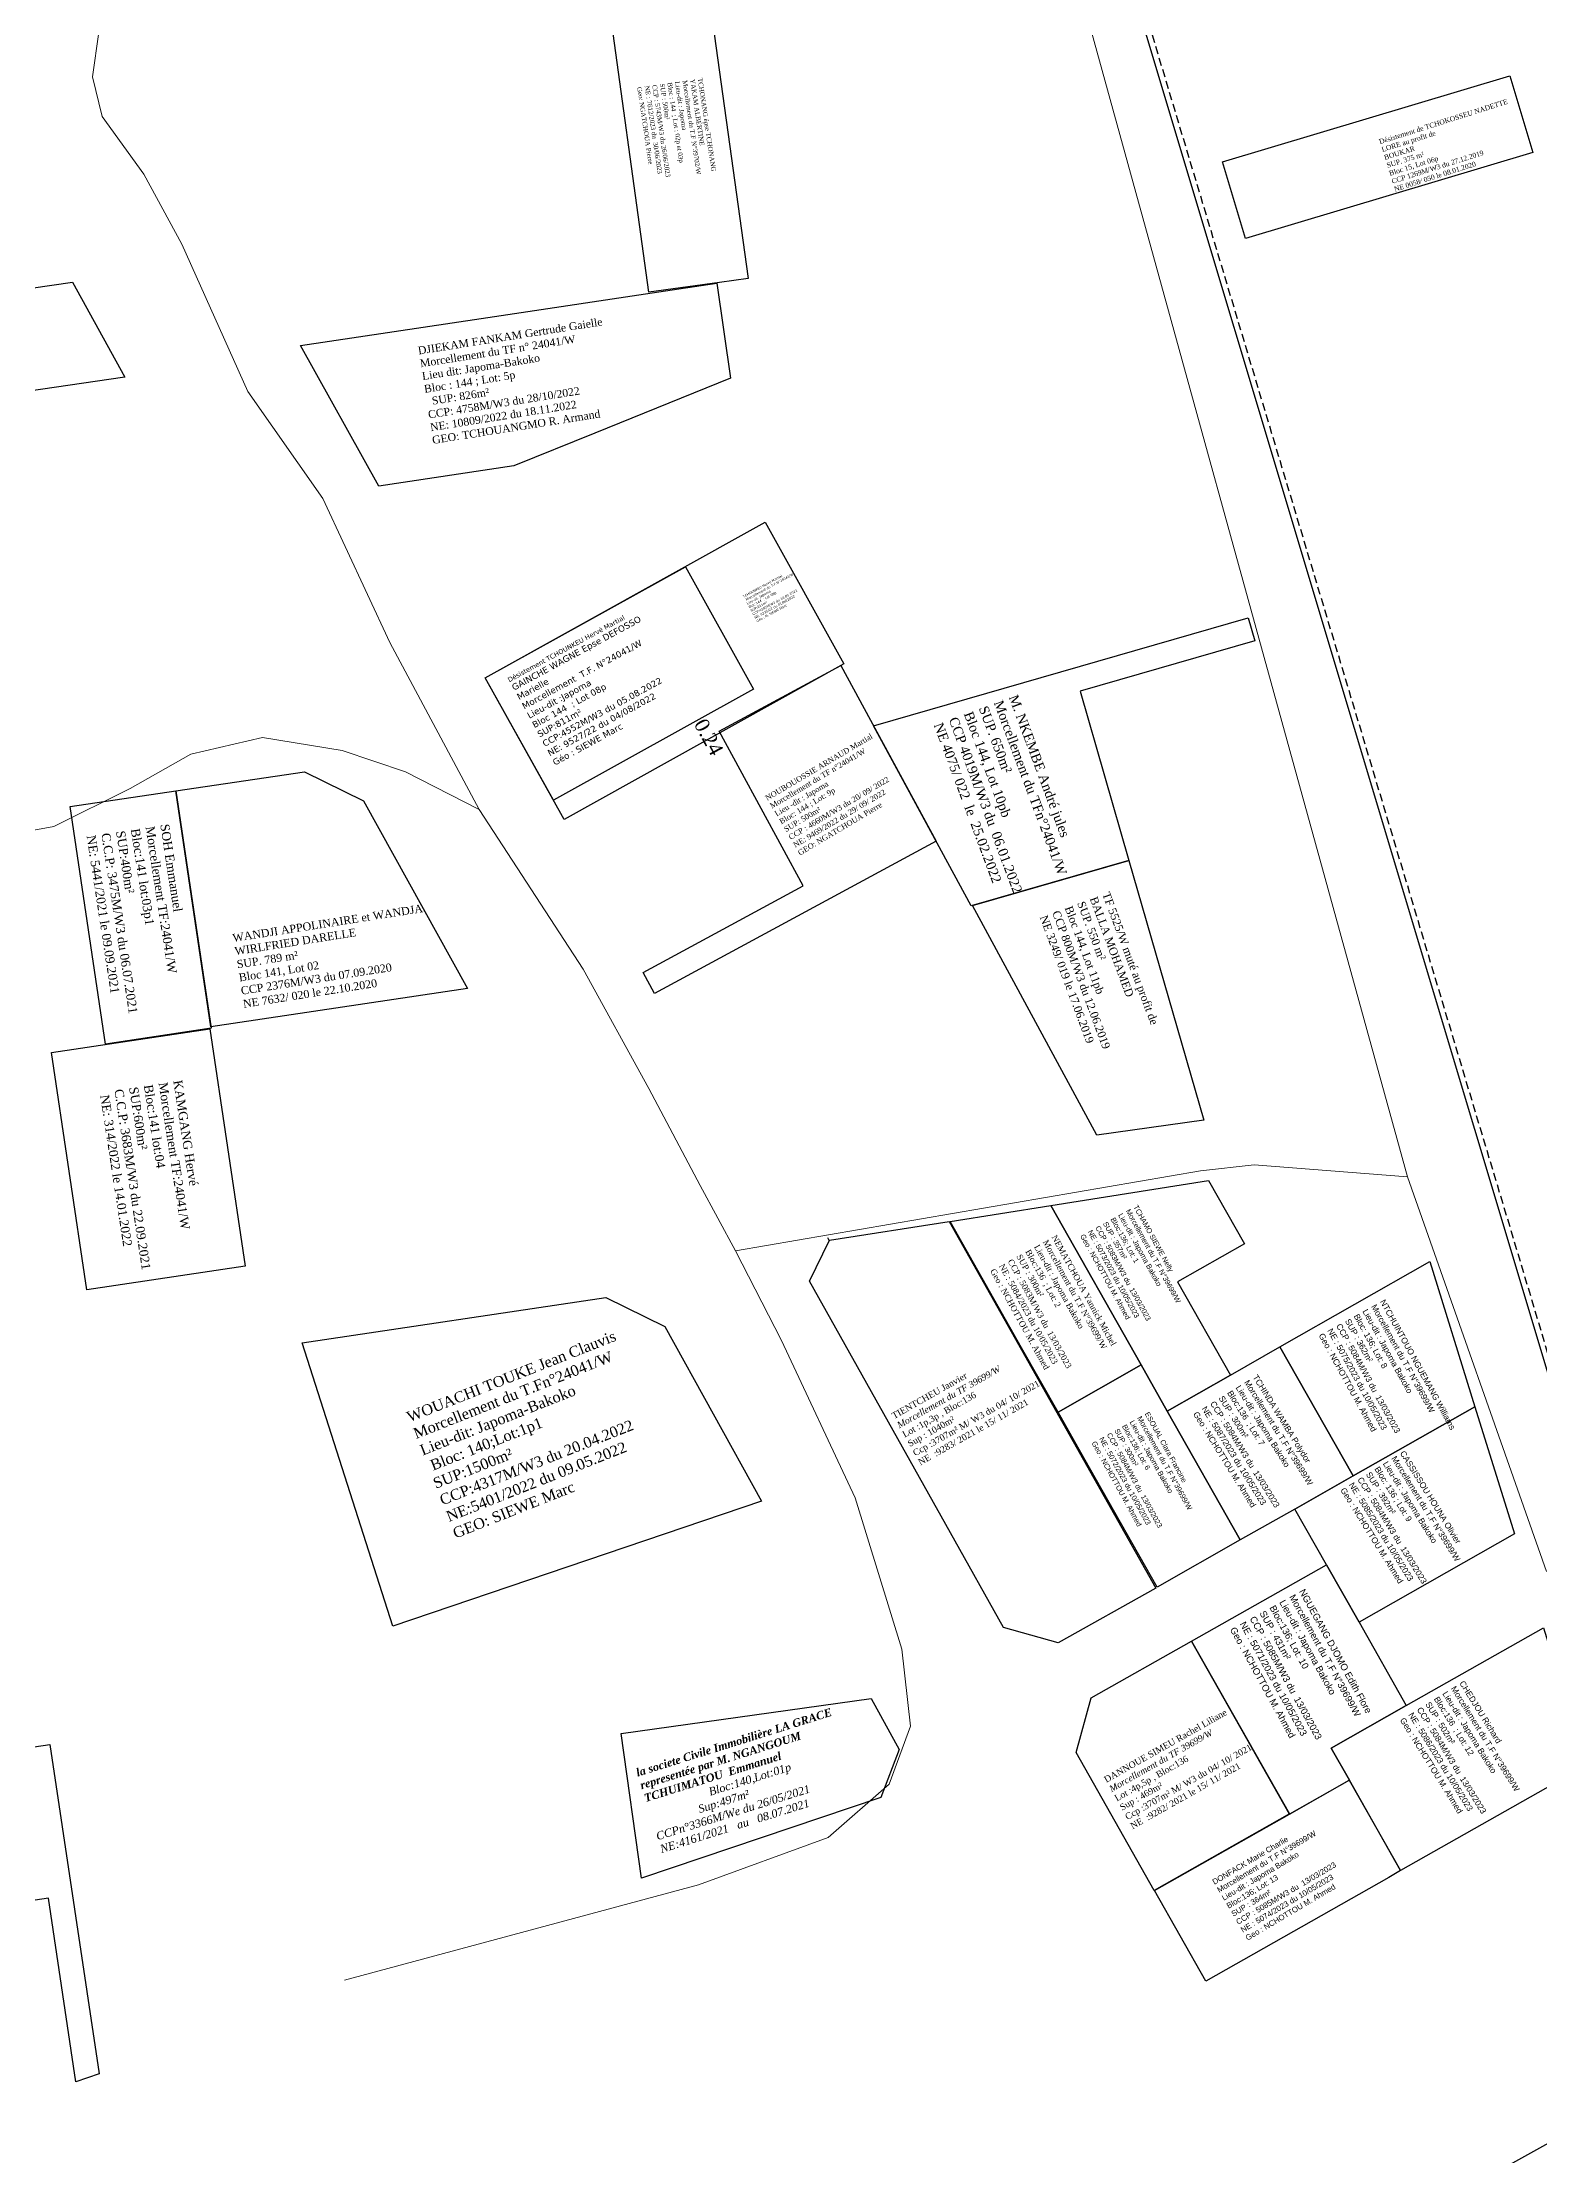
# Model space of a CAD drawing. Header units: millimetres. Extents: x 587399 to 927168, y 438565 to 1444955.
# Drawn here: x 590982.5 to 591169.6, y 444623.8 to 444887.9 of the extents above; entities that cross this region are included whole.
import ezdxf
from ezdxf.enums import TextEntityAlignment as Align

# ---------------------------------------------------------------- set-up
doc = ezdxf.new("R2010")
doc.units = ezdxf.units.MM
doc.header["$LTSCALE"] = 2
doc.linetypes.add('DISCONTINU', pattern=[0.75, 0.5, -0.25])
for name, color, linetype in [('Cotation Linéaire', 255, 'Continuous'), ('end maj 26 02 2021', 7, 'Continuous'), ('MAJ FER 2022', 7, 'Continuous'), ('MAJ JAN 2022', 1, 'Continuous'), ('MAJ JUILLET 06.07.2021', 183, 'Continuous'), ('MAJ NOV 2021', 7, 'Continuous'), ('MAJ SEP 2021', 7, 'Continuous'), ('Parcelle MAJ', 6, 'Continuous'), ('TF 13164 TF 13163 ET TF 45114 ANNULES', 250, 'Continuous')]:
    doc.layers.add(name, color=color, linetype=linetype)
for name, color, linetype, lineweight in [('Dossiers rejetés', 1, 'Continuous', 30), ('MAJ APRES LE 13.01.2023', 222, 'Continuous', 30), ('Roads_others', 24, 'Continuous', 9)]:
    doc.layers.add(name, color=color, linetype=linetype, lineweight=lineweight)
doc.styles.get("Standard").update_dxf_attribs({"font": 'arial.ttf'})
doc.styles.add('Times 1.0', font='times.ttf', dxfattribs={"width": 0.99, "height": 1})
doc.styles.add('Times 3.0', font='times.ttf', dxfattribs={"width": 0.99, "height": 3})

msp = doc.modelspace()

# ---------------------------------------------------------------- linework, layer by layer
at = {"color": 5, "flags": 128}
msp.add_lwpolyline([(591072.828, 444827.91), (591082.677, 444810.19), (591047.719, 444790.752), (591037.864, 444808.474)], close=True, dxfattribs=at)
at = {"flags": 128}
msp.add_lwpolyline([(591082.289, 444810.018), (591094.184, 444788.029), (591059.002, 444768.997), (591057.574, 444771.636), (591077.564, 444782.449), (591067.096, 444801.799)], close=True, dxfattribs=at)
at = {"color": 2, "lineweight": -3, "flags": 128}
msp.add_lwpolyline([(591003.437, 444764.586), (591007.862, 444734.914), (590988.081, 444731.964), (590983.656, 444761.641)], close=True, dxfattribs=at)
msp.add_lwpolyline([(591003.437, 444764.586), (591007.862, 444734.914), (590988.081, 444731.964), (590983.656, 444761.641)], close=True, dxfattribs=at)
at = {"color": 5, "lineweight": -3, "flags": 128}
msp.add_lwpolyline([(591052.914, 444731.017), (591060.284, 444727.382), (591072.372, 444705.583), (591026.301, 444689.954), (591014.971, 444725.357)], close=True, dxfattribs=at)
at = {"color": 150, "flags": 128}
msp.add_lwpolyline([(591086.06, 444680.9), (591089.59, 444674.53), (591087.28, 444668.55), (591057.36, 444658.43), (591054.83, 444676.55)], close=True, dxfattribs=at)
msp.add_lwpolyline([(591086.06, 444680.9), (591089.59, 444674.53), (591087.28, 444668.55), (591057.36, 444658.43), (591054.83, 444676.55)], close=True, dxfattribs=at)
at = {"layer": 'Dossiers rejetés', "lineweight": 30, "flags": 128}
msp.add_lwpolyline([(591265.136, 445455.647), (591292.014, 445408.277), (591304.987, 445380.749), (591335.978, 445347.262), (591370.521, 445264.526), (591591.499, 445304.44), (591608.749, 445116.241), (591578.944, 444936.369), (591522.003, 444915.223), (591436.947, 444877.41), (591441.096, 444822.125), (591469.757, 444754.412), (591425.908, 444675.656), (591370.164, 444592.699), (591273.017, 444517.158), (591262.763, 444510.846), (591206.464, 444602.089), (591101.464, 444952.089), (591061.464, 445040.089), (590953.466, 445042.089), (590953.074, 445075.007), (590860.574, 445152.399), (590846.464, 445261.089), (591098.464, 445350.089)], close=True, dxfattribs=at)
at = {"layer": 'end maj 26 02 2021', "color": 150, "lineweight": -3, "flags": 128}
for points in [[(591165.886, 444883.705), (591168.756, 444874.122), (591132.849, 444863.348), (591129.976, 444872.925)], [(591165.886, 444883.705), (591168.756, 444874.122), (591132.849, 444863.348), (591129.976, 444872.925)], [(591165.886, 444883.705), (591168.756, 444874.122), (591132.849, 444863.348), (591129.976, 444872.925)], [(591165.886, 444883.705), (591168.756, 444874.122), (591132.849, 444863.348), (591129.976, 444872.925)], [(591015.269, 444796.728), (591022.64, 444793.093), (591035.656, 444769.62), (591003.576, 444764.836), (590999.178, 444794.329)], [(591015.269, 444796.728), (591022.64, 444793.093), (591035.656, 444769.62), (591003.576, 444764.836), (590999.178, 444794.329)], [(591015.269, 444796.728), (591022.64, 444793.093), (591035.656, 444769.62), (591003.576, 444764.836), (590999.178, 444794.329)], [(591015.269, 444796.728), (591022.64, 444793.093), (591035.656, 444769.62), (591003.576, 444764.836), (590999.178, 444794.329)]]:
    msp.add_lwpolyline(points, close=True, dxfattribs=at)
at = {"layer": 'end maj 26 02 2021', "color": 3, "lineweight": -3, "flags": 128}
msp.add_lwpolyline([(591118.276, 444785.633), (591127.643, 444753.17), (591114.251, 444751.316), (591098.74, 444779.996)], close=True, dxfattribs=at)
msp.add_lwpolyline([(591118.276, 444785.633), (591127.643, 444753.17), (591114.251, 444751.316), (591098.74, 444779.996)], close=True, dxfattribs=at)
msp.add_lwpolyline([(591118.276, 444785.633), (591127.643, 444753.17), (591114.251, 444751.316), (591098.74, 444779.996)], close=True, dxfattribs=at)
msp.add_lwpolyline([(591118.276, 444785.633), (591127.643, 444753.17), (591114.251, 444751.316), (591098.74, 444779.996)], close=True, dxfattribs=at)
at = {"layer": 'MAJ APRES LE 13.01.2023', "flags": 128}
for points in [[(591065.2, 444897.98), (591070.69, 444858.36), (591067.13, 444857.86), (591058.31, 444856.64), (591052.82, 444896.26)], [(591128.213, 444745.624), (591132.697, 444737.709), (591124.35, 444732.98), (591130.958, 444721.313), (591123.069, 444716.822), (591119.805, 444722.585), (591108.523, 444742.505)], [(591108.523, 444742.505), (591119.805, 444722.585), (591109.422, 444716.694), (591104.872, 444724.729), (591095.934, 444740.511)], [(591155.883, 444735.502), (591161.504, 444717.35), (591146.277, 444708.711), (591137.146, 444724.836)], [(591137.146, 444724.836), (591146.278, 444708.711), (591138.996, 444704.579), (591132.19, 444700.717), (591123.069, 444716.822), (591130.958, 444721.313)], [(591119.805, 444722.585), (591123.069, 444716.822), (591132.19, 444700.717), (591121.808, 444694.826), (591112.658, 444710.981), (591109.422, 444716.694)], [(591161.504, 444717.35), (591166.45, 444701.475), (591147.026, 444690.427), (591142.944, 444697.621), (591138.996, 444704.579), (591146.278, 444708.711)], [(591142.944, 444697.621), (591147.026, 444690.427), (591152.928, 444680.026), (591143.557, 444674.709), (591145.819, 444670.715), (591138.332, 444666.466), (591126.098, 444688.063)], [(591170.063, 444689.732), (591175.387, 444672.545), (591152.226, 444659.403), (591145.819, 444670.715), (591143.553, 444674.716), (591152.928, 444680.026)], [(590983.461, 444675.163), (590989.603, 444633.982), (590986.716, 444633.003), (590983.295, 444655.94), (590963.514, 444652.989), (590960.713, 444671.77)], [(591145.811, 444670.71), (591152.226, 444659.403), (591150.73, 444658.554), (591127.88, 444645.588), (591121.471, 444656.899), (591138.332, 444666.466)]]:
    msp.add_lwpolyline(points, close=True, dxfattribs=at)
at = {"layer": 'MAJ APRES LE 13.01.2023', "lineweight": 30, "flags": 128}
msp.add_lwpolyline([(591188.103, 444635.028), (591195.483, 444610.528), (591159.14, 444590.32), (591146.992, 444612.17)], close=True, dxfattribs=at)
at = {"layer": 'MAJ JAN 2022', "lineweight": -3, "flags": 128}
msp.add_lwpolyline([(591133.183, 444815.954), (591134.015, 444813.071), (591112.178, 444806.771), (591118.276, 444785.634), (591098.556, 444779.943), (591086.383, 444802.451)], close=True, dxfattribs=at)
msp.add_lwpolyline([(591133.183, 444815.954), (591134.015, 444813.071), (591112.178, 444806.771), (591118.276, 444785.634), (591098.556, 444779.943), (591086.383, 444802.451)], close=True, dxfattribs=at)
msp.add_lwpolyline([(591133.183, 444815.954), (591134.015, 444813.071), (591112.178, 444806.771), (591118.276, 444785.634), (591098.556, 444779.943), (591086.383, 444802.451)], close=True, dxfattribs=at)
msp.add_lwpolyline([(591133.183, 444815.954), (591134.015, 444813.071), (591112.178, 444806.771), (591118.276, 444785.634), (591098.556, 444779.943), (591086.383, 444802.451)], close=True, dxfattribs=at)
at = {"layer": 'MAJ NOV 2021', "lineweight": -3}
msp.add_line((591080.84, 444738.12), (591080.642, 444738.458), dxfattribs=at)
msp.add_line((591080.84, 444738.12), (591080.642, 444738.458), dxfattribs=at)
msp.add_line((591080.84, 444738.12), (591080.642, 444738.458), dxfattribs=at)
msp.add_line((591080.84, 444738.12), (591080.642, 444738.458), dxfattribs=at)
at = {"layer": 'MAJ NOV 2021', "flags": 128}
for points in [[(591078.363, 444733.075), (591080.861, 444738.195), (591095.821, 444740.494), (591121.622, 444694.711), (591109.426, 444687.866), (591102.622, 444689.781), (591095.991, 444701.615), (591078.363, 444733.075)], [(591078.363, 444733.075), (591080.861, 444738.195), (591095.821, 444740.494), (591121.622, 444694.711), (591109.426, 444687.866), (591102.622, 444689.781), (591095.991, 444701.615), (591078.363, 444733.075)], [(591078.363, 444733.075), (591080.861, 444738.195), (591095.821, 444740.494), (591121.622, 444694.711), (591109.426, 444687.866), (591102.622, 444689.781), (591095.991, 444701.615), (591078.363, 444733.075)], [(591078.363, 444733.075), (591080.861, 444738.195), (591095.821, 444740.494), (591121.622, 444694.711), (591109.426, 444687.866), (591102.622, 444689.781), (591095.991, 444701.615), (591078.363, 444733.075)], [(591126.098, 444688.063), (591138.319, 444666.47), (591121.432, 444656.912), (591111.682, 444674.169), (591113.575, 444680.987)], [(591126.098, 444688.063), (591138.319, 444666.47), (591121.432, 444656.912), (591111.682, 444674.169), (591113.575, 444680.987)], [(591126.098, 444688.063), (591138.319, 444666.47), (591121.432, 444656.912), (591111.682, 444674.169), (591113.575, 444680.987)], [(591126.098, 444688.063), (591138.319, 444666.47), (591121.432, 444656.912), (591111.682, 444674.169), (591113.575, 444680.987)]]:
    msp.add_lwpolyline(points, close=True, dxfattribs=at)
at = {"layer": 'MAJ SEP 2021', "flags": 128}
msp.add_lwpolyline([(590999.178, 444794.329), (591003.603, 444764.657), (590990.414, 444762.693), (590985.989, 444792.362)], close=True, dxfattribs=at)
msp.add_lwpolyline([(590999.178, 444794.329), (591003.603, 444764.657), (590990.414, 444762.693), (590985.989, 444792.362)], close=True, dxfattribs=at)
msp.add_lwpolyline([(590999.178, 444794.329), (591003.603, 444764.657), (590990.414, 444762.693), (590985.989, 444792.362)], close=True, dxfattribs=at)
msp.add_lwpolyline([(590999.178, 444794.329), (591003.603, 444764.657), (590990.414, 444762.693), (590985.989, 444792.362)], close=True, dxfattribs=at)
at = {"layer": 'Parcelle MAJ', "color": 6, "lineweight": 30}
for p, q in [((591062.877, 444822.341), (591062.877, 444822.341)), ((591062.877, 444822.341), (591071.363, 444807.038)), ((591046.372, 444793.18), (591037.864, 444808.474)), ((591071.363, 444807.038), (591046.372, 444793.18))]:
    msp.add_line(p, q, dxfattribs=at)
at = {"layer": 'Parcelle MAJ', "color": 6, "lineweight": 30, "flags": 128}
for points in [[(590986.287, 444857.922), (590992.835, 444846.018), (590968.298, 444842.433), (590959.368, 444841.144), (590957.532, 444853.73)], [(590986.287, 444857.922), (590992.835, 444846.018), (590968.298, 444842.433), (590959.368, 444841.144), (590957.532, 444853.73)], [(590986.287, 444857.922), (590992.835, 444846.018), (590968.298, 444842.433), (590959.368, 444841.144), (590957.532, 444853.73)], [(590986.287, 444857.922), (590992.835, 444846.018), (590968.298, 444842.433), (590959.368, 444841.144), (590957.532, 444853.73)], [(591066.781, 444857.788), (591068.506, 444845.921), (591051.544, 444839.041), (591041.405, 444834.938), (591024.558, 444832.408), (591014.788, 444849.979), (591037.334, 444853.367), (591062.057, 444857.079)]]:
    msp.add_lwpolyline(points, close=True, dxfattribs=at)
msp.add_lwpolyline([(591062.877, 444822.341), (591071.363, 444807.038), (591046.372, 444793.18), (591037.864, 444808.474), (591062.877, 444822.341)], dxfattribs=at)
at = {"layer": 'Roads_others'}
for points in [[(591170.449, 444696.759), (591153.081, 444746.09), (591105.327, 444919.258), (591083.677, 444975.88), (591060.543, 445029.981), (591057.564, 445034.267), (591053.542, 445037.524), (591006.944, 445031.563)], [(590988.776, 444883.578), (590989.592, 444889.128), (590997.113, 444894.011), (591019.732, 444899.649), (591045.782, 444904.562), (591069.446, 444908.875), (591087.459, 444913.326), (591098.025, 444916.299), (591105.327, 444919.258)], [(591090.971, 444677.444), (591089.918, 444687.061), (591084.093, 444705.98), (591074.848, 444725.648), (591069.12, 444736.852), (591064.704, 444745.006), (591058.286, 444757.127), (591050.079, 444772.053), (591037.114, 444792.005), (591025.925, 444812.854), (591017.57, 444830.887), (591008.176, 444844.254), (590999.965, 444862.662), (590995.193, 444871.38), (590989.98, 444878.626), (590988.776, 444883.578)], [(590890.479, 444777.52), (590903.875, 444781.226), (590928.14, 444784.213), (590954.037, 444786.306), (590969.378, 444787.206), (590983.963, 444789.884), (590993.483, 444794.625), (591001.072, 444798.922), (591010.007, 444800.998), (591019.977, 444799.383), (591027.873, 444796.727), (591037.114, 444792.005)], [(591069.12, 444736.852), (591127.225, 444746.849), (591133.93, 444747.585), (591153.081, 444746.09)], [(591020.287, 444645.724), (591064.492, 444657.608), (591080.716, 444663.538), (591088.303, 444670.201), (591090.971, 444677.444)]]:
    msp.add_lwpolyline(points, dxfattribs=at)
at = {"layer": 'TF 13164 TF 13163 ET TF 45114 ANNULES', "linetype": 'DISCONTINU', "lineweight": -3, "flags": 128}
msp.add_lwpolyline([(591061.53, 445042.266), (591101.53, 444954.266), (591206.53, 444604.266), (591351.53, 444369.266), (591516.53, 444349.266), (591656.53, 444287.266), (591901.53, 444294.266), (592206.53, 444362.266), (592496.53, 444369.266), (592650.88, 444526.026), (592816.53, 444694.266), (593031.53, 444354.266), (593267.69, 444041.63), (593177.687, 443861.628), (592952.69, 443676.63), (592895.57, 443501.91), (592952.38, 443543.41), (593005.3, 443527.87), (593026.636, 443499.05), (593056.38, 443449.49), (593133.96, 443493.33), (593165.2, 443554.79), (593264.07, 443591.37), (593375.556, 443584.47), (593418.33, 443582.62), (593465.53, 443558.02), (593485.907, 443471.51), (593335.65, 443462.93), (593055.16, 443327.94), (593105.66, 443176.17), (593120.37, 443175.55), (593137, 443125.57), (593160.73, 443133.47), (593178.09, 443081.28), (593268.23, 443111.28), (593357.91, 442841.81), (593125.015, 442764.307), (592879.692, 442886.629), (592546.53, 442854.266), (592306.53, 442877.266), (592046.53, 442969.266), (591861.53, 443024.266), (591706.53, 443084.266), (591466.53, 443169.266), (591185.53, 443254.266), (590892.53, 443334.266), (590652.53, 443379.266), (590350.53, 443417.266), (590111.56, 443389.826), (590073.83, 443474.166), (590006.29, 443648.326), (589927.63, 443844.616), (590031.73, 444321.016), (590094.72, 444687.696), (590075.84, 444942.176), (590369.53, 444992.266), (590641.53, 444999.266), (590953.53, 445044.266), (591061.53, 445042.266)], dxfattribs=at)
msp.add_lwpolyline([(591061.53, 445042.266), (591101.53, 444954.266), (591206.53, 444604.266), (591351.53, 444369.266), (591516.53, 444349.266), (591656.53, 444287.266), (591901.53, 444294.266), (592206.53, 444362.266), (592496.53, 444369.266), (592650.88, 444526.026), (592816.53, 444694.266), (593031.53, 444354.266), (593267.69, 444041.63), (593177.687, 443861.628), (592952.69, 443676.63), (592895.57, 443501.91), (592952.38, 443543.41), (593005.3, 443527.87), (593026.636, 443499.05), (593056.38, 443449.49), (593133.96, 443493.33), (593165.2, 443554.79), (593264.07, 443591.37), (593375.556, 443584.47), (593418.33, 443582.62), (593465.53, 443558.02), (593485.907, 443471.51), (593335.65, 443462.93), (593055.16, 443327.94), (593105.66, 443176.17), (593120.37, 443175.55), (593137, 443125.57), (593160.73, 443133.47), (593178.09, 443081.28), (593268.23, 443111.28), (593357.91, 442841.81), (593125.015, 442764.307), (592879.692, 442886.629), (592546.53, 442854.266), (592306.53, 442877.266), (592046.53, 442969.266), (591861.53, 443024.266), (591706.53, 443084.266), (591466.53, 443169.266), (591185.53, 443254.266), (590892.53, 443334.266), (590652.53, 443379.266), (590350.53, 443417.266), (590111.56, 443389.826), (590073.83, 443474.166), (590006.29, 443648.326), (589927.63, 443844.616), (590031.73, 444321.016), (590094.72, 444687.696), (590075.84, 444942.176), (590369.53, 444992.266), (590641.53, 444999.266), (590953.53, 445044.266), (591061.53, 445042.266)], dxfattribs=at)

# ---------------------------------------------------------------- texts
at = {"attachment_point": 1}
for s, insert, char_height, width, rotation in [('\\A1;{\\fTimes New Roman|b0|i0|c0|p18;DJIEKAM FANKAM Gertrude Gaielle \\P\\C1;Morcellement du TF n° 24041/W\\C256;      \\PLieu dit: Japoma-Bakoko \\PBloc : 144 ; Lot: 5p                                                       SUP: 826m²                                                          CCP: 4758M/W3 du 28/10/2022                              NE: 10809/2022 du 18.11.2022                            GEO: TCHOUANGMO R. Armand}', (591029.377, 444849.813), 0.970019, 30.74701, 9.01622), ('{\\fTimes New Roman|b0|i0|c0|p18;NOUBOUOSSIE ARNAUD Martial\\P\\C1;Morcellement du TF n°24041/W\\C256;\\PLieu -dit : Japoma\\PBloc: 144 ; Lot: 9p\\PSUP: 500m²\\PCCP : 4660M/W3 du 20/ 09/ 2022\\PNE: 9469/2022 du 29/ 09/ 2022 \\PGEO: NGATCHOUA Pierre}', (591072.748, 444793.658), 0.68248, 40.90776, 30.77302), ('{\\fTimes New Roman|b0|i0|c0|p18;WOUACHI TOUKE Jean Clauvis\\P\\C1;Morcellement du T.Fn%%D24041/W\\P\\C256;Lieu-dit: Japoma-Bakoko\\P Bloc: 140;Lot:1p1\\C1;\\P\\C256;SUP:1500m²\\PCCP:4317M/W3 du 20.04.2022\\PNE:5401/2022 du 09.05.2022\\PGEO: SIEWE Marc}', (591027.897, 444716.646), 1.33831, 45.42693, 21.59469)]:
    msp.add_mtext(s, dxfattribs=dict(at, insert=insert, char_height=char_height, width=width, rotation=rotation))
at = {"color": 7, "width": 86.07099, "attachment_point": 1, "rotation": 28.60686}
for s, insert, char_height in [('{\\fVerdana|b0|i0|c0|p34;TCHOUNKEU Hervé Martial\\P \\C1;Morcellement du T.F.N°24041/W\\P\\C7;Lieu-dit :Japoma\\PBloc 144  ; Lot 08p\\PSUP:811m²\\PCCP:4392M/W3 du 18.05.2022\\PNE: 6225/22 du 01/06/2022\\P\\C1;Géo : M. SIEWE Marc}', (591070, 444818.717), 0.3), ('{\\fVerdana|b0|i0|c0|p34;\\H0.75x;\\C1;Désistement TCHOUNKEU Hervé Martial\\P\\H1.333x;\\C7;GAINCHE WAGNE Epse DEFOSSO \\PMarielle\\P\\C1;Morcellement  T.F. N°24041/W\\P\\C7;Lieu-dit :Japoma\\PBloc 144  ; Lot 08p\\PSUP:811m²\\PCCP:4552M/W3 du 05.08.2022\\PNE: 9527/22 du 04/08/2022\\P\\C1;Géo : SIEWE Marc}', (591040.579, 444808.417), 0.8)]:
    msp.add_mtext(s, dxfattribs=dict(at, insert=insert, char_height=char_height))
at = {"layer": 'Cotation Linéaire', "color": 6, "lineweight": 30, "style": 'Times 3.0', "width": 0.99}
msp.add_text('0.24', height=1.8, rotation=298.41259, dxfattribs=at).set_placement((591066.582, 444801.489), align=Align.TOP_CENTER)
at = {"layer": 'end maj 26 02 2021', "color": 150, "linetype": 'ByBlock', "lineweight": -3, "ltscale": 0.0014, "attachment_point": 1, "style": 'Times 1.0'}
for s, insert, char_height, width, rotation in [('{\\C1;Désistement de TCHOKOSSEU NADETTE\\PLORE au profit de\\P\\C256;BOUKAR\\PSUP. 375 m²\\PBloc 15, Lot 06p\\PCCP 1269M/W3 du 27.12.2019\\PNE 0058/ 050 le 08.01.2020}', (591149.456, 444875.736), 0.62246, 17.88932, 17.56026), ('{\\C1;Désistement de TCHOKOSSEU NADETTE\\PLORE au profit de\\P\\C256;BOUKAR\\PSUP. 375 m²\\PBloc 15, Lot 06p\\PCCP 1269M/W3 du 27.12.2019\\PNE 0058/ 050 le 08.01.2020}', (591149.456, 444875.736), 0.62246, 17.88932, 17.56026), ('{\\C1;Désistement de TCHOKOSSEU NADETTE\\PLORE au profit de\\P\\C256;BOUKAR\\PSUP. 375 m²\\PBloc 15, Lot 06p\\PCCP 1269M/W3 du 27.12.2019\\PNE 0058/ 050 le 08.01.2020}', (591149.456, 444875.736), 0.62246, 17.88932, 17.56026), ('{\\C1;Désistement de TCHOKOSSEU NADETTE\\PLORE au profit de\\P\\C256;BOUKAR\\PSUP. 375 m²\\PBloc 15, Lot 06p\\PCCP 1269M/W3 du 27.12.2019\\PNE 0058/ 050 le 08.01.2020}', (591149.456, 444875.736), 0.62246, 17.88932, 17.56026), ('{\\C1;TF 5525/W muté au profit de\\P\\C256;BALLA MOHAMED\\PSUP. 550 m²\\PBloc 144, Lot 11pb\\PCCP 800M/W3 du 12.06.2019\\PNE 3249/ 019 le 17.06.2019}', (591115.864, 444781.804), 1, 68.97833, 290.3755), ('{\\C1;TF 5525/W muté au profit de\\P\\C256;BALLA MOHAMED\\PSUP. 550 m²\\PBloc 144, Lot 11pb\\PCCP 800M/W3 du 12.06.2019\\PNE 3249/ 019 le 17.06.2019}', (591115.864, 444781.804), 1, 68.97833, 290.3755), ('{\\C1;TF 5525/W muté au profit de\\P\\C256;BALLA MOHAMED\\PSUP. 550 m²\\PBloc 144, Lot 11pb\\PCCP 800M/W3 du 12.06.2019\\PNE 3249/ 019 le 17.06.2019}', (591115.864, 444781.804), 1, 68.97833, 290.3755), ('{\\C1;TF 5525/W muté au profit de\\P\\C256;BALLA MOHAMED\\PSUP. 550 m²\\PBloc 144, Lot 11pb\\PCCP 800M/W3 du 12.06.2019\\PNE 3249/ 019 le 17.06.2019}', (591115.864, 444781.804), 1, 68.97833, 290.3755), ('{\\C256;WANDJI APPOLINAIRE et WANDJA\\PWIRLFRIED DARELLE\\PSUP. 789 m²\\PBloc 141, Lot 02\\PCCP 2376M/W3 du 07.09.2020\\PNE 7632/ 020 le 22.10.2020}', (591006.216, 444776.427), 1, 70.97714, 8.94771), ('{\\C256;WANDJI APPOLINAIRE et WANDJA\\PWIRLFRIED DARELLE\\PSUP. 789 m²\\PBloc 141, Lot 02\\PCCP 2376M/W3 du 07.09.2020\\PNE 7632/ 020 le 22.10.2020}', (591006.216, 444776.427), 1, 70.97714, 8.94771), ('{\\C256;WANDJI APPOLINAIRE et WANDJA\\PWIRLFRIED DARELLE\\PSUP. 789 m²\\PBloc 141, Lot 02\\PCCP 2376M/W3 du 07.09.2020\\PNE 7632/ 020 le 22.10.2020}', (591006.216, 444776.427), 1, 70.97714, 8.94771), ('{\\C256;WANDJI APPOLINAIRE et WANDJA\\PWIRLFRIED DARELLE\\PSUP. 789 m²\\PBloc 141, Lot 02\\PCCP 2376M/W3 du 07.09.2020\\PNE 7632/ 020 le 22.10.2020}', (591006.216, 444776.427), 1, 70.97714, 8.94771)]:
    msp.add_mtext(s, dxfattribs=dict(at, insert=insert, char_height=char_height, width=width, rotation=rotation))
at = {"layer": 'MAJ APRES LE 13.01.2023', "attachment_point": 1}
for s, insert, char_height, width, rotation in [('{\\fTimes New Roman|b0|i0|c0|p18;TCHONANG épse TCHONANG YAKAM ALBERTINE          \\P\\C1;Morcellement du T.F N°39702/W \\P\\C256;Lieu-dit : Japoma\\PBloc : 144  ; Lot : 02p et 03p\\PSUP : 500m²\\PCCP : 5743M/W3 du 26/06/2023\\PNE : 7612/2023 du  30/06/2023\\P\\C1;Geo: NGATCHOUA Pierre\\C2; }', (591064.962, 444883.465), 0.57346, 12.89606, 278.44762), ('TCHAMO SIEWE Nelly    {\\C1;\\PMorcellement du T.F N°39699/W\\C3;   \\P}Lieu-dit : Japoma Bakoko \\PBloc:136; Lot: 1  \\PSUP : 357m²\\PCCP : 5083M/W3 du  13/03/2023\\PNE : 5073/2023 du 10/05/2023 \\P{\\C1;Geo : NCHOTTOU M. Ahmed}', (591119.372, 444742.67), 0.64988, 16.33545, 298.78677), ('{\\fTimes New Roman|b0|i0|c186|p18;NEMATC}H{\\fTimes New Roman|b0|i0|c186|p18;OUA Yannick Michel   \\C1;\\PMorcellement du T.F N°39699/W\\C3;   \\P\\C256;Lieu-dit : Japoma Bakoko \\PBloc:136  ; Lot: 2  \\PSUP : 300m²\\PCCP : 5083M/W3 du  13/03/2023\\PNE : 5084/2023 du 10/05/2023 \\P\\C1;Geo : NCHOTTOU M. Ahmed}', (591109.238, 444738.926), 0.750108, 18.85465, 298.78677), ('NTCHUINTOUO NGUEMANG Williams    {\\C1;\\PMorcellement du T.F N°39699/W\\C3;   \\P}Lieu-dit : Japoma Bakoko \\PBloc: 136; Lot: 8  \\PSUP : 362m²\\PCCP : 5084M/W3 du  13/03/2023\\PNE : 5075/2023 du 10/05/2023 \\P{\\C1;Geo : NCHOTTOU M. Ahmed}', (591150.274, 444730.864), 0.75011, 18.85465, 298.78677), ('TCHINDA WAMBA Polydor   {\\C1;\\PMorcellement du T.F N°39699/W\\C3;   \\P}Lieu-dit : Japoma Bakoko \\PBloc:136  ; Lot: 7  \\PSUP : 300m²\\PCCP : 5084M/W3 du  13/03/2023\\PNE : 5087/2023 du 10/05/2023 \\P{\\C1;Geo : NCHOTTOU M. Ahmed}', (591134.34, 444721.468), 0.75011, 18.85465, 301.80397), ('ESOUAL Clara Francine    {\\C1;\\PMorcellement du T.F N°39699/W\\C3;   \\P}Lieu-dit : Japoma Bakoko \\PBloc:136; Lot: 6  \\PSUP : 300m²\\PCCP : 5084M/W3 du  13/03/2023\\PNE : 5072/2023 du 10/05/2023 \\P{\\C1;Geo : NCHOTTOU M. Ahmed}', (591120.799, 444716.8), 0.64988, 16.33545, 298.78677), ('CASSISSOU HOUNA Olivier   {\\C1;\\PMorcellement du T.F N°39699/W\\C3;   \\P}Lieu-dit : Japoma Bakoko \\PBloc: 136 ; Lot: 9  \\PSUP : 392m²\\PCCP : 5084M/W3 du  13/03/2023\\PNE : 5085/2023 du 10/05/2023 \\P{\\C1;Geo : NCHOTTOU M. Ahmed}', (591152.739, 444711.964), 0.75011, 18.85465, 301.80397), ('NGUEGANG DJOMO Edith Flore  {\\C1;\\PMorcellement du T.F N°39699/W\\C3;   \\P}Lieu-dit : Japoma Bakoko \\PBloc:136; Lot: 10  \\PSUP : 431m²\\PCCP : 5085M/W3 du  13/03/2023\\PNE : 5071/2023 du 10/05/2023 \\P{\\C1;Geo : NCHOTTOU M. Ahmed}', (591140.245, 444694.698), 0.84536, 21.24883, 298.78677), ('CHEDJOU Richard   {\\C1;\\PMorcellement du T.F N°39699/W\\C3;   \\P}Lieu-dit : Japoma Bakoko \\PBloc:136  ; Lot: 12  \\PSUP : 502m²\\PCCP : 5084M/W3 du  13/03/2023\\PNE : 5086/2023 du 10/05/2023 \\P{\\C1;Geo : NCHOTTOU M. Ahmed}', (591160.169, 444683.217), 0.75011, 18.85465, 301.80397), ('DONFACK Marie Charlie    {\\C1;\\PMorcellement du T.F N°39699/W\\C3;   \\P}Lieu-dit : Japoma Bakoko \\PBloc:136; Lot: 13  \\PSUP : 364m²\\PCCP : 5085M/W3 du  13/03/2023\\PNE : 5074/2023 du 10/05/2023 \\P{\\C1;Geo : NCHOTTOU M. Ahmed}', (591128.602, 444658.215), 0.6964, 17.50459, 30.6329)]:
    msp.add_mtext(s, dxfattribs=dict(at, insert=insert, char_height=char_height, width=width, rotation=rotation))
at = {"layer": 'MAJ FER 2022', "color": 150, "linetype": 'ByBlock', "lineweight": -3, "ltscale": 0.0014, "insert": (591104.377, 444806.477), "char_height": 1.2, "width": 82.774, "attachment_point": 1, "rotation": 290.3755, "style": 'Times 1.0'}
msp.add_mtext('{\\C256;M. NKEMBE André jules \\P\\C1;Morcellement du TFn°24041/W\\P\\fTimes New Roman|b0|i0|c186|p18;\\C256;SUP. \\fTimes New Roman|b0|i0|c0|p18;650\\fTimes New Roman|b0|i0|c186|p18;m²\\PBloc 144, Lot 1\\fTimes New Roman|b0|i0|c0|p18;0\\fTimes New Roman|b0|i0|c186|p18;pb\\PCCP \\fTimes New Roman|b0|i0|c0|p18;4019\\fTimes New Roman|b0|i0|c186|p18;M/W3 du \\fTimes New Roman|b0|i0|c0|p18; 06.01.2022\\P\\fTimes New Roman|b0|i0|c186|p18;NE \\fTimes New Roman|b0|i0|c0|p18;4075\\fTimes New Roman|b0|i0|c186|p18;/ 0\\fTimes New Roman|b0|i0|c0|p18;22 \\fTimes New Roman|b0|i0|c186|p18; le \\fTimes New Roman|b0|i0|c0|p18; 25.02.2022}', dxfattribs=at)
msp.add_mtext('{\\C256;M. NKEMBE André jules \\P\\C1;Morcellement du TFn°24041/W\\P\\fTimes New Roman|b0|i0|c186|p18;\\C256;SUP. \\fTimes New Roman|b0|i0|c0|p18;650\\fTimes New Roman|b0|i0|c186|p18;m²\\PBloc 144, Lot 1\\fTimes New Roman|b0|i0|c0|p18;0\\fTimes New Roman|b0|i0|c186|p18;pb\\PCCP \\fTimes New Roman|b0|i0|c0|p18;4019\\fTimes New Roman|b0|i0|c186|p18;M/W3 du \\fTimes New Roman|b0|i0|c0|p18; 06.01.2022\\P\\fTimes New Roman|b0|i0|c186|p18;NE \\fTimes New Roman|b0|i0|c0|p18;4075\\fTimes New Roman|b0|i0|c186|p18;/ 0\\fTimes New Roman|b0|i0|c0|p18;22 \\fTimes New Roman|b0|i0|c186|p18; le \\fTimes New Roman|b0|i0|c0|p18; 25.02.2022}', dxfattribs=at)
msp.add_mtext('{\\C256;M. NKEMBE André jules \\P\\C1;Morcellement du TFn°24041/W\\P\\fTimes New Roman|b0|i0|c186|p18;\\C256;SUP. \\fTimes New Roman|b0|i0|c0|p18;650\\fTimes New Roman|b0|i0|c186|p18;m²\\PBloc 144, Lot 1\\fTimes New Roman|b0|i0|c0|p18;0\\fTimes New Roman|b0|i0|c186|p18;pb\\PCCP \\fTimes New Roman|b0|i0|c0|p18;4019\\fTimes New Roman|b0|i0|c186|p18;M/W3 du \\fTimes New Roman|b0|i0|c0|p18; 06.01.2022\\P\\fTimes New Roman|b0|i0|c186|p18;NE \\fTimes New Roman|b0|i0|c0|p18;4075\\fTimes New Roman|b0|i0|c186|p18;/ 0\\fTimes New Roman|b0|i0|c0|p18;22 \\fTimes New Roman|b0|i0|c186|p18; le \\fTimes New Roman|b0|i0|c0|p18; 25.02.2022}', dxfattribs=at)
msp.add_mtext('{\\C256;M. NKEMBE André jules \\P\\C1;Morcellement du TFn°24041/W\\P\\fTimes New Roman|b0|i0|c186|p18;\\C256;SUP. \\fTimes New Roman|b0|i0|c0|p18;650\\fTimes New Roman|b0|i0|c186|p18;m²\\PBloc 144, Lot 1\\fTimes New Roman|b0|i0|c0|p18;0\\fTimes New Roman|b0|i0|c186|p18;pb\\PCCP \\fTimes New Roman|b0|i0|c0|p18;4019\\fTimes New Roman|b0|i0|c186|p18;M/W3 du \\fTimes New Roman|b0|i0|c0|p18; 06.01.2022\\P\\fTimes New Roman|b0|i0|c186|p18;NE \\fTimes New Roman|b0|i0|c0|p18;4075\\fTimes New Roman|b0|i0|c186|p18;/ 0\\fTimes New Roman|b0|i0|c0|p18;22 \\fTimes New Roman|b0|i0|c186|p18; le \\fTimes New Roman|b0|i0|c0|p18; 25.02.2022}', dxfattribs=at)
at = {"layer": 'MAJ JAN 2022', "insert": (590999.979, 444758.263), "char_height": 1.11682, "width": 22.06076, "attachment_point": 1, "rotation": 278.70884}
msp.add_mtext('{\\fTimes New Roman|b0|i0|c0|p18;KAMGANG Hervé \\C1;Morcellement TF:24041/W \\P\\C256;Bloc:141 lot:04\\PSUP:600m²\\PC.C.P: 3683M/W3 du 22.09.2021\\P NE: 314/2022 le 14.01.2022}', dxfattribs=at)
msp.add_mtext('{\\fTimes New Roman|b0|i0|c0|p18;KAMGANG Hervé \\C1;Morcellement TF:24041/W \\P\\C256;Bloc:141 lot:04\\PSUP:600m²\\PC.C.P: 3683M/W3 du 22.09.2021\\P NE: 314/2022 le 14.01.2022}', dxfattribs=at)
msp.add_mtext('{\\fTimes New Roman|b0|i0|c0|p18;KAMGANG Hervé \\C1;Morcellement TF:24041/W \\P\\C256;Bloc:141 lot:04\\PSUP:600m²\\PC.C.P: 3683M/W3 du 22.09.2021\\P NE: 314/2022 le 14.01.2022}', dxfattribs=at)
msp.add_mtext('{\\fTimes New Roman|b0|i0|c0|p18;KAMGANG Hervé \\C1;Morcellement TF:24041/W \\P\\C256;Bloc:141 lot:04\\PSUP:600m²\\PC.C.P: 3683M/W3 du 22.09.2021\\P NE: 314/2022 le 14.01.2022}', dxfattribs=at)
at = {"layer": 'MAJ JUILLET 06.07.2021', "insert": (591056.592, 444672.087), "char_height": 1, "width": 55.01689, "attachment_point": 1, "rotation": 17.40914}
msp.add_mtext('{\\fTimes New Roman|b1|i1|c0|p18;\\C7;la societe Civile Immobilière LA GRACE \\Prepresentée par M. NGANGOUM  \\PTCHUIMATOU  Emmanuel                                                                                                                        \\fTimes New Roman|b0|i1|c0|p18;Bloc:140,Lot:01p                                                                                                                 Sup:497m²\\PCCPn°3366M/We du 26/05/2021\\PNE:4161/2021   au   08.07.2021 }', dxfattribs=at)
msp.add_mtext('{\\fTimes New Roman|b1|i1|c0|p18;\\C7;la societe Civile Immobilière LA GRACE \\Prepresentée par M. NGANGOUM  \\PTCHUIMATOU  Emmanuel                                                                                                                        \\fTimes New Roman|b0|i1|c0|p18;Bloc:140,Lot:01p                                                                                                                 Sup:497m²\\PCCPn°3366M/We du 26/05/2021\\PNE:4161/2021   au   08.07.2021 }', dxfattribs=at)
msp.add_mtext('{\\fTimes New Roman|b1|i1|c0|p18;\\C7;la societe Civile Immobilière LA GRACE \\Prepresentée par M. NGANGOUM  \\PTCHUIMATOU  Emmanuel                                                                                                                        \\fTimes New Roman|b0|i1|c0|p18;Bloc:140,Lot:01p                                                                                                                 Sup:497m²\\PCCPn°3366M/We du 26/05/2021\\PNE:4161/2021   au   08.07.2021 }', dxfattribs=at)
msp.add_mtext('{\\fTimes New Roman|b1|i1|c0|p18;\\C7;la societe Civile Immobilière LA GRACE \\Prepresentée par M. NGANGOUM  \\PTCHUIMATOU  Emmanuel                                                                                                                        \\fTimes New Roman|b0|i1|c0|p18;Bloc:140,Lot:01p                                                                                                                 Sup:497m²\\PCCPn°3366M/We du 26/05/2021\\PNE:4161/2021   au   08.07.2021 }', dxfattribs=at)
at = {"layer": 'MAJ NOV 2021', "char_height": 0.8, "width": 17.45732, "attachment_point": 1, "rotation": 29.49959}
for s, insert in [('{\\fTimes New Roman|b0|i0|c0|p18;TIENTCHEU Janvier\\P\\fTimes New Roman|b0|i1|c0|p18;\\C1;Morcellement du TF 39699/W\\P\\fTimes New Roman|b0|i0|c0|p18;\\C256;Lot :1p,3p , Bloc:136\\PSup : 1040m²\\PCcp :3707m² M/ W3 du 04/ 10/ 2021\\PNE  :9283/ 2021 le 15/ 11/ 2021}', (591088.548, 444716.507)), ('{\\fTimes New Roman|b0|i0|c0|p18;TIENTCHEU Janvier\\P\\fTimes New Roman|b0|i1|c0|p18;\\C1;Morcellement du TF 39699/W\\P\\fTimes New Roman|b0|i0|c0|p18;\\C256;Lot :1p,3p , Bloc:136\\PSup : 1040m²\\PCcp :3707m² M/ W3 du 04/ 10/ 2021\\PNE  :9283/ 2021 le 15/ 11/ 2021}', (591088.548, 444716.507)), ('{\\fTimes New Roman|b0|i0|c0|p18;TIENTCHEU Janvier\\P\\fTimes New Roman|b0|i1|c0|p18;\\C1;Morcellement du TF 39699/W\\P\\fTimes New Roman|b0|i0|c0|p18;\\C256;Lot :1p,3p , Bloc:136\\PSup : 1040m²\\PCcp :3707m² M/ W3 du 04/ 10/ 2021\\PNE  :9283/ 2021 le 15/ 11/ 2021}', (591088.548, 444716.507)), ('{\\fTimes New Roman|b0|i0|c0|p18;TIENTCHEU Janvier\\P\\fTimes New Roman|b0|i1|c0|p18;\\C1;Morcellement du TF 39699/W\\P\\fTimes New Roman|b0|i0|c0|p18;\\C256;Lot :1p,3p , Bloc:136\\PSup : 1040m²\\PCcp :3707m² M/ W3 du 04/ 10/ 2021\\PNE  :9283/ 2021 le 15/ 11/ 2021}', (591088.548, 444716.507)), ('{\\fTimes New Roman|b0|i0|c0|p18;DANNOUE SIMEU Rachel Liliane\\P\\fTimes New Roman|b0|i1|c0|p18;\\C1;Morcellement du TF 39699/W\\P\\fTimes New Roman|b0|i0|c0|p18;\\C256;Lot :4p,5p , Bloc:136\\PSup : 469m²\\PCcp :3707m² M/ W3 du 04/ 10/ 2021\\PNE  :9282/ 2021 le 15/ 11/ 2021}', (591115.059, 444671.046)), ('{\\fTimes New Roman|b0|i0|c0|p18;DANNOUE SIMEU Rachel Liliane\\P\\fTimes New Roman|b0|i1|c0|p18;\\C1;Morcellement du TF 39699/W\\P\\fTimes New Roman|b0|i0|c0|p18;\\C256;Lot :4p,5p , Bloc:136\\PSup : 469m²\\PCcp :3707m² M/ W3 du 04/ 10/ 2021\\PNE  :9282/ 2021 le 15/ 11/ 2021}', (591115.059, 444671.046)), ('{\\fTimes New Roman|b0|i0|c0|p18;DANNOUE SIMEU Rachel Liliane\\P\\fTimes New Roman|b0|i1|c0|p18;\\C1;Morcellement du TF 39699/W\\P\\fTimes New Roman|b0|i0|c0|p18;\\C256;Lot :4p,5p , Bloc:136\\PSup : 469m²\\PCcp :3707m² M/ W3 du 04/ 10/ 2021\\PNE  :9282/ 2021 le 15/ 11/ 2021}', (591115.059, 444671.046)), ('{\\fTimes New Roman|b0|i0|c0|p18;DANNOUE SIMEU Rachel Liliane\\P\\fTimes New Roman|b0|i1|c0|p18;\\C1;Morcellement du TF 39699/W\\P\\fTimes New Roman|b0|i0|c0|p18;\\C256;Lot :4p,5p , Bloc:136\\PSup : 469m²\\PCcp :3707m² M/ W3 du 04/ 10/ 2021\\PNE  :9282/ 2021 le 15/ 11/ 2021}', (591115.059, 444671.046))]:
    msp.add_mtext(s, dxfattribs=dict(at, insert=insert))
at = {"layer": 'MAJ SEP 2021', "insert": (590998.35, 444790.274), "char_height": 1.11682, "width": 22.06076, "attachment_point": 1, "rotation": 278.70884}
msp.add_mtext('{\\fTimes New Roman|b0|i0|c0|p18;SOH Emmanuel\\PMorcellement TF:24041/W \\PBloc:141 lot:03p1\\PSUP:400m²\\PC.C.P: 3475M/W3 du 06.07.2021\\PNE: 5441/2021 le 09.09.2021}', dxfattribs=at)
msp.add_mtext('{\\fTimes New Roman|b0|i0|c0|p18;SOH Emmanuel\\PMorcellement TF:24041/W \\PBloc:141 lot:03p1\\PSUP:400m²\\PC.C.P: 3475M/W3 du 06.07.2021\\PNE: 5441/2021 le 09.09.2021}', dxfattribs=at)
msp.add_mtext('{\\fTimes New Roman|b0|i0|c0|p18;SOH Emmanuel\\PMorcellement TF:24041/W \\PBloc:141 lot:03p1\\PSUP:400m²\\PC.C.P: 3475M/W3 du 06.07.2021\\PNE: 5441/2021 le 09.09.2021}', dxfattribs=at)
msp.add_mtext('{\\fTimes New Roman|b0|i0|c0|p18;SOH Emmanuel\\PMorcellement TF:24041/W \\PBloc:141 lot:03p1\\PSUP:400m²\\PC.C.P: 3475M/W3 du 06.07.2021\\PNE: 5441/2021 le 09.09.2021}', dxfattribs=at)

doc.saveas('drawing.dxf')
